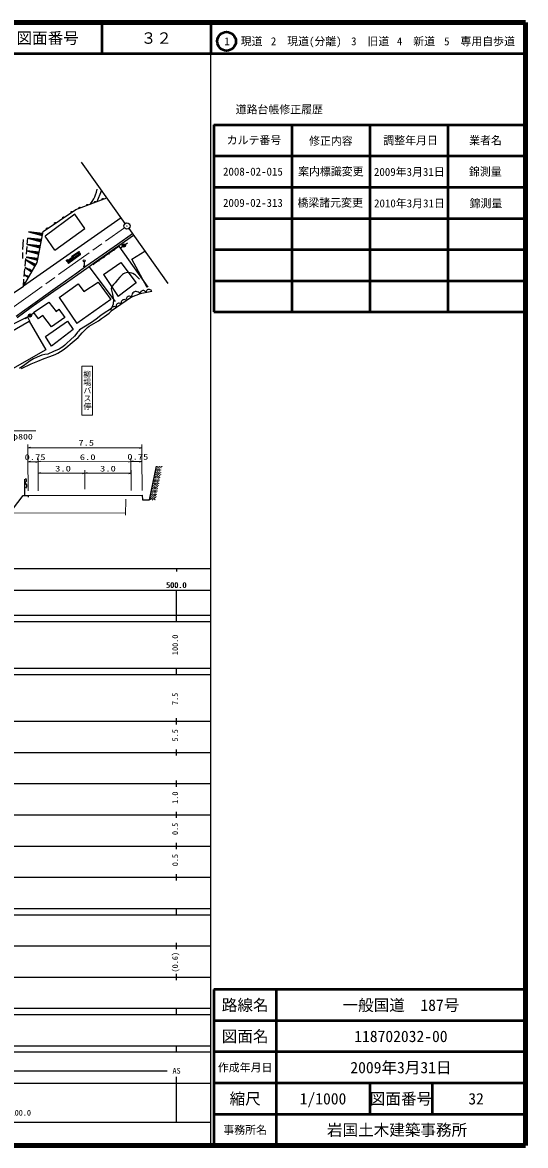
# Model space of a CAD drawing. Units: millimetres, scale not verified. Extents: x 40000 to 680000, y 20000 to 380000.
# Drawn here: x 518525 to 680000, y 20000 to 380000 of the extents above; entities that cross this region are included whole.
import ezdxf
from ezdxf.enums import TextEntityAlignment as Align

# ---------------------------------------------------------------- set-up
doc = ezdxf.new("R2010")
doc.units = ezdxf.units.MM
doc.header["$LTSCALE"] = 1000
doc.linetypes.add('CHAIN', pattern=[18.5, 12, -1.5, 3.5, -1.5])
for name, color, linetype, lineweight in [('M-BGD', 7, 'Continuous', 25), ('M-BGD-HTXT', 7, 'Continuous', 13), ('M-BMK', 2, 'CHAIN', 13), ('M-STR-STRC', 7, 'Continuous', 25), ('M-TTL', 2, 'Continuous', 140), ('M-TTL-BAND', 7, 'Continuous', 25), ('M-TTL-FRAM', 2, 'Continuous', 50), ('M-TTL-LINE', 7, 'Continuous', 50)]:
    doc.layers.add(name, color=color, linetype=linetype, lineweight=lineweight)
doc.layers.add('M-OTRS', color=7, linetype='Continuous')
doc.layers.add('M-TTL-TXT', color=7, linetype='Continuous')
doc.styles.add('@ＭＳ ゴシック', font='')
doc.styles.add('ＭＳ ゴシック', font='')
doc.styles.get('@ＭＳ ゴシック').set_extended_font_data('@MS Gothic')
doc.styles.get('ＭＳ ゴシック').set_extended_font_data('MS Gothic')

# ---------------------------------------------------------------- blocks, each defined once
blk = doc.blocks.new('BUHIN470')
at = {"color": 7, "linetype": 'Continuous', "lineweight": 25}
blk.add_lwpolyline([(-241, 66), (-206, 117), (-165, 156), (-104, 196), (-43, 210), (18, 212), (93, 191), (145, 158), (190, 115), (222, 49), (238, -6), (241, -66)], dxfattribs=at)
blk = doc.blocks.new('BUHIN471')
at = {"color": 7, "linetype": 'Continuous', "lineweight": 25}
blk.add_lwpolyline([(-220, 119), (-175, 160), (-125, 189), (-57, 214), (6, 215), (66, 202), (134, 165), (177, 122), (211, 69), (228, -3), (231, -60), (220, -119)], dxfattribs=at)
blk = doc.blocks.new('BUHIN534')
at = {"color": 7, "linetype": 'Continuous', "lineweight": 25}
blk.add_lwpolyline([(763, -593), (842, -373), (866, -153), (848, 130), (751, 352), (616, 549), (380, 733), (156, 815), (-83, 854), (-362, 802), (-565, 721), (-763, 593)], dxfattribs=at)
blk = doc.blocks.new('BUHIN536')
at = {"color": 7, "linetype": 'Continuous', "lineweight": 25}
blk.add_lwpolyline([(959, -257), (946, -17), (881, 201), (750, 462), (570, 633), (364, 766), (67, 845), (-178, 834), (-419, 775), (-663, 614), (-823, 457), (-959, 257)], dxfattribs=at)
blk = doc.blocks.new('BUHIN545')
at = {"color": 7, "linetype": 'Continuous', "lineweight": 25}
blk.add_line((0, 0), (-73, -291), dxfattribs=at)
blk = doc.blocks.new('BUHIN546')
at = {"color": 7, "linetype": 'Continuous', "lineweight": 25}
blk.add_line((0, 0), (-118, -276), dxfattribs=at)
blk = doc.blocks.new('BUHIN789')
at = {"color": 7, "linetype": 'Continuous', "lineweight": 25}
for radius in [498, 440, 382, 322, 265, 195, 135, 77.5, 15]:
    blk.add_circle((0, 0), radius, dxfattribs=at)
blk = doc.blocks.new('BUHIN460')
at = {"color": 3, "linetype": 'Continuous', "lineweight": 25}
for radius in [995, 30]:
    blk.add_circle((0, 0), radius, dxfattribs=at)
blk = doc.blocks.new('BUHIN807')
at = {"color": 7, "linetype": 'Continuous', "lineweight": 13}
blk.add_line((0, 0), (655, -425), dxfattribs=at)
blk = doc.blocks.new('BUHIN808')
at = {"color": 7, "linetype": 'Continuous', "lineweight": 13}
blk.add_line((0, 0), (-655, 425), dxfattribs=at)
blk = doc.blocks.new('BUHIN809')
at = {"color": 7, "linetype": 'Continuous', "lineweight": 13}
blk.add_line((0, 0), (653, -427), dxfattribs=at)
blk = doc.blocks.new('BUHIN810')
at = {"color": 7, "linetype": 'Continuous', "lineweight": 13}
blk.add_line((0, 0), (-653, 427), dxfattribs=at)

msp = doc.modelspace()

# ---------------------------------------------------------------- linework, layer by layer
at = {"layer": 'M-BGD'}
for p, q in [((551477, 315578), (537463, 335209)), ((535661, 320081), (545590, 323826)), ((550169, 317411), (518841, 295491)), ((525129, 313038), (535661, 320081)), ((535369, 318501), (525853, 311533)), ((538588, 313984), (535369, 318501)), ((528881, 306967), (538588, 313984)), ((552637, 313949), (565166, 296310)), ((518728, 310424), (518600, 307222)), ((520052, 308844), (520265, 310894)), ((524507, 310064), (520680, 310783)), ((524884, 312054), (520883, 312806)), ((521648, 310512), (524491, 309977)), ((521680, 310685), (524523, 310150)), ((521894, 312522), (524867, 311963)), ((521928, 312703), (524901, 312144)), ((524479, 309912), (522652, 310256)), ((524540, 310237), (522713, 310580)), ((524854, 311895), (522944, 312254)), ((524918, 312234), (523008, 312594)), ((523258, 303086), (525129, 313038)), ((523617, 309973), (524460, 309815)), ((523713, 310482), (524556, 310323)), ((523953, 311959), (524835, 311794)), ((524053, 312491), (524935, 312325)), ((528881, 306967), (525853, 311533)), ((553845, 312198), (549044, 308846)), ((549414, 308461), (554131, 311846)), ((518557, 306239), (518557, 304318)), ((519796, 305727), (520009, 308161)), ((523755, 306084), (520275, 306738)), ((524131, 308074), (520478, 308760)), ((521155, 306491), (523740, 306005)), ((521185, 306648), (523769, 306162)), ((521401, 308501), (524115, 307991)), ((521432, 308666), (524146, 308156)), ((523729, 305946), (522068, 306258)), ((523784, 306241), (522123, 306553)), ((524104, 307929), (522360, 308257)), ((524162, 308239), (522418, 308567)), ((522945, 306002), (523712, 305857)), ((523032, 306463), (523799, 306319)), ((523281, 307988), (524086, 307836)), ((523373, 308473), (524177, 308321)), ((541277, 302543), (549484, 308296)), ((549044, 308846), (543026, 304648)), ((543343, 304224), (549414, 308461)), ((549484, 308296), (558800, 295124)), ((550676, 308194), (549874, 307596)), ((550695, 308170), (549931, 307524)), ((551479, 308789), (552284, 309383)), ((553594, 304176), (557827, 306642)), ((518841, 295491), (523258, 303086)), ((519454, 301884), (519625, 304360)), ((522668, 302158), (519914, 303760)), ((523378, 304093), (520073, 304715)), ((520586, 303286), (522632, 302096)), ((520658, 303410), (522704, 302220)), ((520909, 304480), (523364, 304019)), ((520937, 304630), (523392, 304168)), ((522605, 302049), (521290, 302814)), ((522741, 302283), (521426, 303047)), ((523354, 303963), (521776, 304259)), ((523406, 304243), (521828, 304540)), ((522170, 302698), (522777, 302345)), ((522610, 304016), (523338, 303879)), ((522692, 304454), (523420, 304318)), ((538318, 303238), (538318, 301923)), ((543026, 304648), (538889, 301724)), ((539167, 301274), (541210, 302702)), ((541210, 302702), (543343, 304224)), ((544567, 299191), (550091, 303098)), ((550091, 303098), (555076, 296497)), ((558511, 295015), (553594, 304176)), ((519112, 298553), (519326, 300987)), ((520463, 298359), (519316, 299026)), ((519596, 298829), (520448, 298333)), ((519626, 298881), (520479, 298385)), ((521545, 300271), (519632, 301383)), ((520099, 301054), (521520, 300227)), ((520149, 301140), (521570, 300314)), ((521501, 300195), (520588, 300726)), ((521595, 300357), (520682, 300888)), ((521051, 300392), (521473, 300146)), ((521199, 300645), (521620, 300400)), ((521957, 302332), (522564, 301979)), ((535979, 299674), (532362, 297053)), ((532622, 296664), (536256, 299243)), ((538889, 301724), (535979, 299674)), ((536256, 299243), (539167, 301274)), ((537978, 301923), (538653, 301923)), ((548347, 290571), (539935, 301778)), ((544567, 299191), (549282, 292118)), ((512210, 290943), (518841, 295491)), ((518841, 295491), (519027, 297741)), ((519382, 296447), (518999, 296670)), ((519093, 296604), (519377, 296439)), ((519103, 296621), (519387, 296456)), ((519373, 296432), (519191, 296538)), ((519392, 296464), (519209, 296571)), ((519283, 296471), (519368, 296422)), ((519313, 296522), (519397, 296473)), ((520437, 298314), (519889, 298632)), ((520494, 298411), (519946, 298729)), ((520167, 298431), (520420, 298284)), ((520256, 298584), (520509, 298437)), ((532362, 297053), (528311, 294215)), ((528615, 293849), (532622, 296664)), ((530308, 291875), (536371, 296187)), ((536371, 296187), (538257, 293762)), ((538257, 293762), (542838, 296726)), ((542838, 296726), (546947, 291202)), ((555076, 296497), (549282, 292118)), ((528311, 294215), (521135, 289075)), ((521360, 288766), (528615, 293849)), ((530308, 291875), (536034, 283455)), ((553581, 291949), (547013, 287487)), ((556275, 293044), (553581, 291949)), ((560064, 293802), (556275, 293044)), ((521135, 289075), (518596, 287213)), ((518889, 286871), (521360, 288766)), ((522112, 287052), (527029, 290353)), ((527029, 290353), (529320, 287389)), ((529320, 287389), (530195, 288062)), ((530195, 288062), (532081, 285435)), ((546947, 291202), (536034, 283455)), ((518596, 287213), (516566, 285724)), ((516849, 285394), (518889, 286871)), ((520539, 285797), (519707, 285242)), ((521366, 286358), (522188, 286928)), ((522112, 287052), (523526, 285031)), ((525076, 286042), (523526, 285031)), ((527838, 282404), (525076, 286042)), ((532081, 285435), (527838, 282404)), ((510188, 278227), (520697, 284223)), ((520818, 284340), (520557, 284192)), ((520697, 284223), (526019, 275061)), ((525884, 279305), (532957, 284290)), ((534776, 281596), (527838, 276206)), ((532957, 284290), (534776, 281596)), ((527838, 276206), (525884, 279305)), ((526019, 275061), (515308, 268999)), ((559356, 226969), (561507, 237823)), ((519309, 228338), (519309, 233601)), ((519726, 232828), (519408, 232550)), ((519408, 232550), (519408, 232273)), ((519408, 232273), (519845, 231757)), ((519864, 231143), (519468, 230706)), ((519507, 233879), (519745, 233443)), ((519745, 233443), (519726, 232828)), ((519845, 231757), (519864, 231143)), ((513593, 221591), (518775, 228338)), ((518775, 228338), (520340, 228338)), ((520340, 228338), (556911, 228436)), ((520340, 228338), (520340, 227849)), ((556911, 228436), (557009, 226969)), ((557009, 226969), (559356, 226969))]:
    msp.add_line(p, q, dxfattribs=at)
for points in [[(540339, 321845), (540912, 322646), (541434, 323480), (541729, 324074), (541973, 324702), (542253, 325642), (542492, 326612)], [(543901, 326191), (543383, 324861), (542806, 323546), (542585, 323076), (542362, 322608)], [(556083, 297750), (555488, 298375), (554861, 298946), (554451, 299244), (554010, 299489), (553599, 299650), (553151, 299760), (552677, 299812), (552202, 299803), (551771, 299739), (551355, 299615), (550976, 299433), (550630, 299199), (550212, 298827), (549824, 298400), (549069, 297447), (548235, 296493), (547753, 296009), (547343, 295512), (547189, 295238), (547093, 294946), (547055, 294596), (547077, 294220), (547405, 292861), (547672, 291501), (547709, 290887), (547686, 290265), (547610, 289710), (547474, 289159), (547328, 288811), (547128, 288490), (546846, 288172), (546507, 287884), (545058, 286998), (543653, 286069), (542193, 284932), (540689, 283837), (538756, 282667), (536843, 281435), (536483, 281081), (536168, 280685), (535703, 280022), (535187, 279391), (533942, 278298), (532730, 277154), (532148, 276576), (531523, 276041), (530935, 275659), (530303, 275322), (528481, 274479), (526659, 273702), (525681, 273542), (524720, 273322), (523956, 273029), (523211, 272677), (522094, 272127), (521011, 271527), (519302, 270294), (517550, 269103)], [(556275, 293044), (556048, 293313), (555780, 293510), (555397, 293700), (555035, 293741), (554677, 293713), (554259, 293544), (553984, 293314), (553753, 293032), (553611, 292629), (553562, 292303), (553581, 291949)], [(515403, 283324), (520099, 285609), (520818, 284340)], [(518220, 269062), (521374, 270549), (523444, 271452), (525541, 272302), (527276, 272929), (529002, 273617), (529874, 274038), (530717, 274511), (531590, 275089), (532438, 275723), (534466, 277367), (536447, 279051), (537101, 279736), (537717, 280470), (538309, 281174), (538945, 281836), (539450, 282272), (539991, 282660), (541480, 283498), (542947, 284393), (543880, 285114), (544848, 285785), (545623, 286264), (546361, 286792), (546693, 287124), (547013, 287487)]]:
    msp.add_lwpolyline(points, dxfattribs=at)
for points in [[(524646, 310384), (520259, 310862), (524520, 309714)], [(525029, 312389), (520442, 312889), (524897, 311688)], [(523881, 306375), (519892, 306810), (523766, 305766)], [(524263, 308380), (520075, 308836), (524143, 307740)], [(522863, 302368), (519611, 303936), (522582, 301885)], [(523498, 304371), (519709, 304783), (523389, 303792)], [(520545, 298446), (519190, 299100), (520428, 298245)], [(521680, 300416), (519422, 301506), (521485, 300081)], [(519409, 296476), (518957, 296694), (519370, 296409)]]:
    msp.add_lwpolyline(points, close=True, dxfattribs=at)
for centre, radius in [((538318, 303573), 335), ((561777, 237600), 49.8), ((562484, 237600), 49.8), ((563191, 237600), 49.8), ((561070, 234772), 49.8), ((561070, 234065), 49.8), ((561423, 236540), 49.8), ((561423, 235832), 49.8), ((561423, 235125), 49.8), ((561423, 234418), 49.8), ((561777, 236893), 49.8), ((561777, 236186), 49.8), ((561777, 235479), 49.8), ((561777, 234772), 49.8), ((561777, 234065), 49.8), ((562131, 237247), 49.8), ((562131, 236540), 49.8), ((562131, 235832), 49.8), ((562131, 235125), 49.8), ((562131, 234418), 49.8), ((562484, 236893), 49.8), ((562484, 236186), 49.8), ((562484, 235479), 49.8), ((562484, 234772), 49.8), ((562484, 234065), 49.8), ((562838, 237247), 49.8), ((562838, 236540), 49.8), ((562838, 235832), 49.8), ((560363, 231236), 49.8), ((560363, 230529), 49.8), ((560716, 233004), 49.8), ((560716, 232297), 49.8), ((560716, 231590), 49.8), ((560716, 230883), 49.8), ((561070, 233358), 49.8), ((561070, 232651), 49.8), ((561070, 231943), 49.8), ((561070, 231236), 49.8), ((561070, 230529), 49.8), ((561423, 233711), 49.8), ((561423, 233004), 49.8), ((561423, 232297), 49.8), ((561423, 231590), 49.8), ((561423, 230883), 49.8), ((561777, 233358), 49.8), ((561777, 232651), 49.8), ((561777, 231943), 49.8), ((561777, 231236), 49.8), ((561777, 230529), 49.8), ((562131, 233711), 49.8), ((562131, 233004), 49.8), ((562131, 232297), 49.8), ((559656, 227701), 49.8), ((560009, 229469), 49.8), ((560009, 228761), 49.8), ((560009, 228054), 49.8), ((560009, 227347), 49.8), ((560363, 229822), 49.8), ((560363, 229115), 49.8), ((560363, 228408), 49.8), ((560363, 227701), 49.8), ((560363, 226994), 49.8), ((560716, 230176), 49.8), ((560716, 229469), 49.8), ((560716, 228761), 49.8), ((560716, 228054), 49.8), ((560716, 227347), 49.8), ((561070, 229822), 49.8), ((561070, 229115), 49.8), ((561070, 228408), 49.8), ((561070, 227701), 49.8), ((561070, 226994), 49.8), ((561423, 230176), 49.8), ((561423, 229469), 49.8), ((561423, 228761), 49.8)]:
    msp.add_circle(centre, radius, dxfattribs=at)
for centre, start, end in [((561070, 235479), 226.12739, 111.45121), ((561423, 237247), 221.74449, 115.83411), ((562838, 235125), 122.9477, 214.67549), ((563191, 236893), 129.45582, 208.16737), ((560363, 231943), 234.32266, 103.25594), ((560716, 233711), 230.30473, 107.27387), ((562131, 231590), 111.67574, 225.94744), ((562484, 233358), 117.09174, 220.53144), ((559656, 226994), 308.44278, 226.58253), ((559656, 228408), 242.01239, 95.56621), ((560009, 230176), 238.21605, 99.36255), ((561423, 228054), 101.6997, 235.92348), ((561777, 229822), 106.57301, 231.05017)]:
    msp.add_arc(centre, 49.8, start, end, dxfattribs=at)
at = {"layer": 'M-BGD-HTXT'}
for p, q in [((537576, 254075), (537576, 269835)), ((537576, 269835), (541002, 269835)), ((541002, 269835), (541002, 254075)), ((541002, 254075), (537576, 254075)), ((504427, 249133), (522781, 249133)), ((520311, 240363), (520311, 244672)), ((520311, 243672), (556882, 243672)), ((556882, 244672), (556882, 240363)), ((520336, 229864), (520308, 240197)), ((520311, 239197), (523567, 239206)), ((523564, 240206), (523592, 229873)), ((523567, 239206), (553348, 239286)), ((553346, 240286), (553373, 229953)), ((553348, 239286), (556882, 239295)), ((556879, 240295), (556907, 229962)), ((523592, 235518), (538600, 235518)), ((538600, 236518), (538600, 230436)), ((538600, 235518), (553373, 235518)), ((553373, 236518), (553373, 230436)), ((551612, 222091), (551740, 227244)), ((551630, 222788), (515385, 222675))]:
    msp.add_line(p, q, dxfattribs=at)
at = {"layer": 'M-BMK'}
msp.add_line((500017, 277695), (551244, 314184), dxfattribs=at)
at = {"layer": 'M-STR-STRC'}
for p, q in [((534310, 304992), (536637, 306570)), ((534903, 305213), (536350, 306194)), ((536353, 306196), (536510, 305981)), ((536873, 306247), (536510, 305981)), ((536637, 306570), (536873, 306247)), ((532591, 303735), (532954, 304000)), ((533079, 303472), (534855, 304771)), ((533157, 303282), (536789, 305938)), ((533233, 303771), (534524, 304715)), ((537084, 305534), (533452, 302878)), ((533487, 303338), (536635, 305640)), ((533606, 303176), (536753, 305478)), ((534387, 303562), (533613, 302996))]:
    msp.add_line(p, q, dxfattribs=at)
for centre, radius, start, end in [((532840, 303714), 250, 175.35086, 218.82767), ((532901, 303714), 300, 211.39943, 306.37927), ((533254, 303996), 300, 179.11176, 215.06642), ((533142, 303890), 150, 206.58003, 306.98228), ((533304, 303080), 250, 126.17996, 306.17996), ((533547, 303257), 100, 126.17996, 306.17996), ((534362, 304696), 300, 49.55865, 100.08328), ((534436, 304836), 150, 306.17996, 36.17997), ((534679, 305014), 300, 305.92621, 41.57425), ((536694, 305559), 100, 306.17996, 126.17996), ((536937, 305736), 250, 306.17996, 126.17996)]:
    msp.add_arc(centre, radius, start, end, dxfattribs=at)
at = {"layer": 'M-TTL'}
for p, q in [((680000, 380000), (40000, 380000)), ((680000, 20000), (680000, 380000)), ((40000, 20000), (680000, 20000))]:
    msp.add_line(p, q, dxfattribs=at)
at = {"layer": 'M-TTL-BAND'}
for p, q in [((579000, 20000), (579000, 370000)), ((40000, 205000), (579000, 205000)), ((568000, 205000), (568000, 204000)), ((68000, 198000), (579000, 198000)), ((568000, 188000), (568000, 198000)), ((40000, 190000), (579000, 190000)), ((40000, 188000), (579000, 188000)), ((40000, 173000), (579000, 173000)), ((568000, 171000), (568000, 173000)), ((40000, 171000), (579000, 171000)), ((40000, 156000), (579000, 156000)), ((568000, 155000), (568000, 157000)), ((46000, 146000), (579000, 146000)), ((568000, 145000), (568000, 147000)), ((568000, 135000), (568000, 137000)), ((52000, 136000), (579000, 136000)), ((46000, 126000), (579000, 126000)), ((568000, 125000), (568000, 127000)), ((52000, 116000), (579000, 116000)), ((568000, 115000), (568000, 117000)), ((46000, 106000), (579000, 106000)), ((568000, 105000), (568000, 107000)), ((40000, 96000), (579000, 96000)), ((40000, 94000), (579000, 94000)), ((568000, 94000), (568000, 96000)), ((49000, 84000), (579000, 84000)), ((568000, 83000), (568000, 85000)), ((40000, 74000), (579000, 74000)), ((568000, 73000), (568000, 75000)), ((40000, 64000), (579000, 64000)), ((40000, 62000), (579000, 62000)), ((568000, 62000), (568000, 64000)), ((40000, 52000), (579000, 52000)), ((568000, 50000), (568000, 52000)), ((40000, 50000), (579000, 50000)), ((71000, 44000), (565000, 44000)), ((40000, 40000), (579000, 40000)), ((568000, 27500), (568000, 42000)), ((68000, 27500), (579000, 27500))]:
    msp.add_line(p, q, dxfattribs=at)
at = {"layer": 'M-TTL-FRAM'}
for p, q in [((580000, 347197), (580000, 287197)), ((580000, 347197), (680000, 347197)), ((580000, 287197), (680000, 287197)), ((680000, 70000), (580000, 70000)), ((580000, 70000), (580000, 20000))]:
    msp.add_line(p, q, dxfattribs=at)
at = {"layer": 'M-TTL-LINE'}
for p, q in [((543997, 380000), (543997, 370000)), ((579000, 380000), (579000, 370000)), ((40000, 370000), (680000, 370000)), ((605000, 347197), (605000, 287197)), ((630000, 347197), (630000, 287197)), ((655000, 347197), (655000, 287197)), ((580000, 337197), (680000, 337197)), ((580000, 327197), (680000, 327197)), ((580000, 317197), (680000, 317197)), ((580000, 307197), (680000, 307197)), ((580000, 297197), (680000, 297197)), ((600000, 70000), (600000, 20000)), ((680000, 60000), (580000, 60000)), ((680000, 50000), (580000, 50000)), ((680000, 40000), (580000, 40000)), ((630000, 40000), (630000, 30000)), ((650000, 40000), (650000, 30000)), ((680000, 30000), (580000, 30000))]:
    msp.add_line(p, q, dxfattribs=at)
msp.add_circle((584031, 373958), 3000, dxfattribs=at)

# ---------------------------------------------------------------- block references
at = {"layer": 'M-BGD', "rotation": 49.18191}
for name, p in [('BUHIN471', (536902, 320549)), ('BUHIN471', (539384, 321485)), ('BUHIN471', (541867, 322421)), ('BUHIN471', (544349, 323358)), ('BUHIN470', (531712, 317440)), ('BUHIN470', (534345, 319200)), ('BUHIN470', (526445, 313918)), ('BUHIN470', (529079, 315679)), ('BUHIN545', (547843, 307146)), ('BUHIN545', (549484, 308296)), ('BUHIN789', (551076, 308493)), ('BUHIN545', (541277, 302543)), ('BUHIN545', (542918, 303694)), ('BUHIN545', (544560, 304845)), ('BUHIN545', (546201, 305995)), ('BUHIN536', (552760, 291392)), ('BUHIN534', (557222, 293234)), ('BUHIN534', (559117, 293612)), ('BUHIN536', (547834, 288044)), ('BUHIN536', (549476, 289160)), ('BUHIN536', (551118, 290276)), ('BUHIN546', (519408, 285273)), ('BUHIN789', (520955, 286074))]:
    msp.add_blockref(name, p, dxfattribs=at)
at = {"layer": 'M-BGD-HTXT', "rotation": 49.18191}
for name, p in [('BUHIN809', (520311, 243672)), ('BUHIN810', (556882, 243672)), ('BUHIN807', (520311, 239197)), ('BUHIN808', (523567, 239206)), ('BUHIN807', (523567, 239206)), ('BUHIN808', (553348, 239286)), ('BUHIN807', (553348, 239286)), ('BUHIN808', (556882, 239295)), ('BUHIN809', (523592, 235518)), ('BUHIN810', (538600, 235518)), ('BUHIN809', (538600, 235518)), ('BUHIN810', (553373, 235518))]:
    msp.add_blockref(name, p, dxfattribs=at)
at = {"layer": 'M-OTRS', "rotation": 49.18191}
msp.add_blockref('BUHIN460', (552058, 314764), dxfattribs=at)

# ---------------------------------------------------------------- texts
at = {"layer": 'M-BGD-HTXT', "style": '@ＭＳ ゴシック'}
msp.add_text('柳場バス停', height=1833, rotation=270.3, dxfattribs=at).set_placement((537811, 268505), align=Align.BOTTOM_LEFT)
at = {"layer": 'M-BGD-HTXT', "style": 'ＭＳ ゴシック'}
for s, width, p in [('L=9.0 φ800', 1.25, (505440, 245757)), ('7.5', 1.35, (536473, 243790)), ('0.75', 1.35, (519218, 239181)), ('6.0', 1.35, (536946, 239181)), ('0.75', 1.35, (552191, 239299)), ('3.0', 1.35, (529027, 235518)), ('3.0', 1.35, (543446, 235518))]:
    msp.add_text(s, height=1833, dxfattribs=dict(at, width=width)).set_placement(p, align=Align.BOTTOM_LEFT)
at = {"layer": 'M-TTL-BAND', "style": 'ＭＳ ゴシック'}
for s, p in [('500.0', (567844, 198195)), ('500.0', (568000, 198195)), ('AS', (568000, 42500)), ('100.0', (518000, 29033))]:
    msp.add_text(s, height=1833, dxfattribs=at).set_placement(p, align=Align.BOTTOM_CENTER)
for s, p in [('100.0', (569000, 180500)), ('7.5', (569000, 163174)), ('5.5', (569000, 151500)), ('1.0', (569000, 131500)), ('0.5', (569000, 121500)), ('0.5', (569000, 111500)), ('(0.6)', (569000, 78764))]:
    msp.add_text(s, height=1833, rotation=90, dxfattribs=at).set_placement(p, align=Align.BOTTOM_CENTER)
at = {"layer": 'M-TTL-TXT', "style": 'ＭＳ ゴシック'}
for s, height, p in [('図面番号', 3666, (526622, 375000)), ('３２', 3666, (561497, 375000)), ('1\u3000現道', 2566, (589448, 373958)), ('2\u3000現道(分離)', 2566, (609619, 373958)), ('3\u3000旧道', 2566, (630121, 373958)), ('4\u3000新道', 2566, (644824, 373958)), ('5\u3000専用自歩道', 2566, (665228, 373958)), ('道路台帳修正履歴', 2566, (600968, 352113)), ('カルテ番号', 2566, (592839, 342277)), ('修正内容', 2566, (617509, 342023)), ('調整年月日', 2566, (643089, 342197)), ('業者名', 2566, (667134, 342197)), ('2008-02-015', 2566, (592500, 332189)), ('案内標識変更', 2566, (617500, 332245)), ('2009年3月31日', 2566, (642697, 332094)), ('錦測量', 2566, (667077, 332189)), ('2009-02-313', 2566, (592494, 322178)), ('橋梁諸元変更', 2566, (617293, 322230)), ('2010年3月31日', 2566, (642731, 322011)), ('錦測量', 2566, (667292, 322011)), ('路線名', 3666, (590000, 65000)), ('路線名', 3666, (590000, 65000)), ('一般国道\u3000187号', 3666, (640000, 65000)), ('図面名', 3666, (590000, 55000)), ('図面名', 3666, (590000, 55000)), ('118702032-00', 3666, (640000, 55000)), ('2009年3月31日', 3666, (640000, 45000)), ('作成年月日', 2566, (590000, 45000)), ('作成年月日', 2566, (590000, 45000)), ('縮尺', 3666, (590000, 35000)), ('縮尺', 3666, (590000, 35000)), ('1/1000', 3666, (615000, 35000)), ('図面番号', 3666, (640000, 35000)), ('図面番号', 3666, (640000, 35000)), ('32', 3666, (664125, 35000)), ('事務所名', 2566, (590000, 25000)), ('事務所名', 2566, (590000, 25000)), ('岩国土木建築事務所 ', 3666, (640000, 25000))]:
    msp.add_text(s, height=height, dxfattribs=at).set_placement(p, align=Align.MIDDLE_CENTER)

doc.saveas('drawing.dxf')
